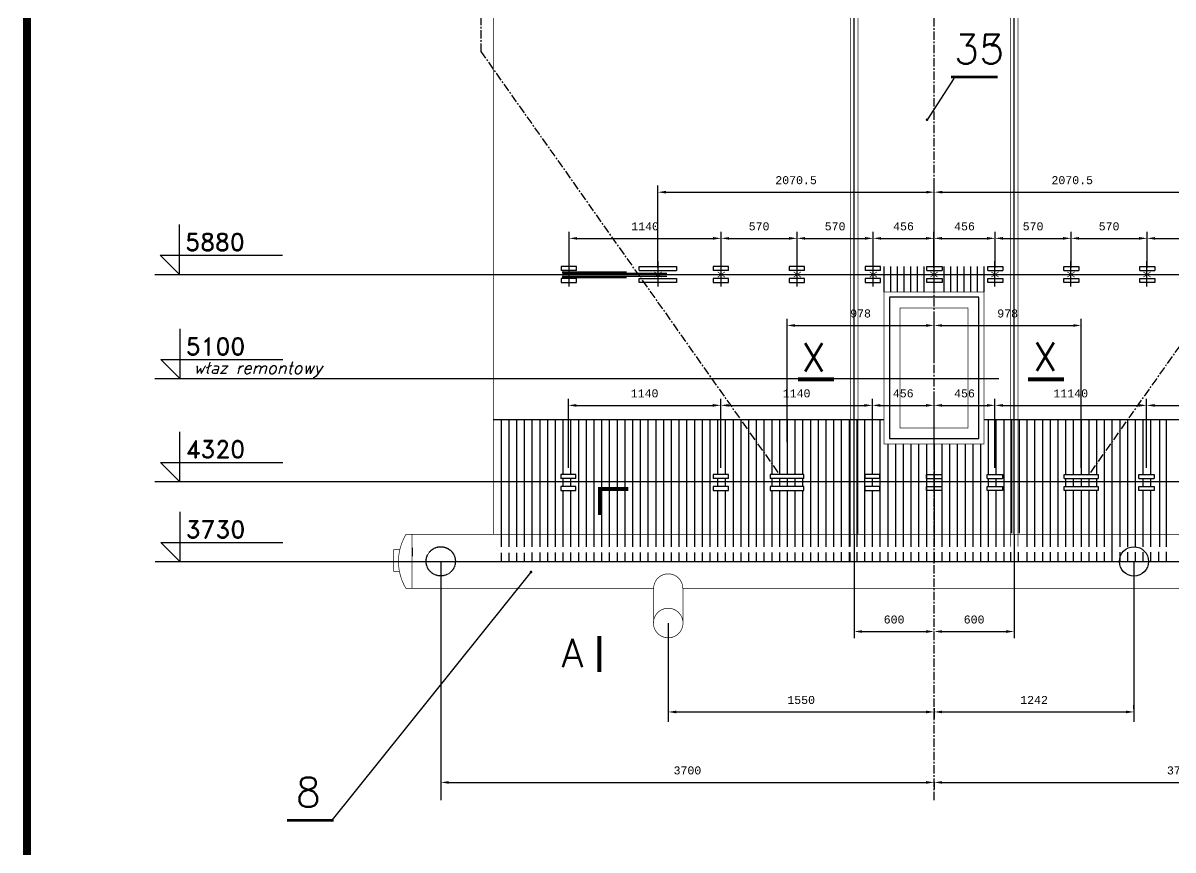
# Model space of a CAD drawing. Extents: x 13210 to 94108, y -7390 to 36310.
# Drawn here: x 13210 to 21835, y 1566 to 7765 of the extents above; entities that cross this region are included whole.
import ezdxf
from ezdxf.enums import TextEntityAlignment as Align

# ---------------------------------------------------------------- set-up
doc = ezdxf.new("R2010")
doc.units = 0
doc.header["$MEASUREMENT"] = 0
doc.header["$PDMODE"] = 3
for name, pattern in [('CENTERX2', [100, 62.5, -12.5, 12.5, -12.5]), ('DASHEDX2', [1.5, 1, -0.5]), ('H3', [2, 1.4, -0.6])]:
    doc.linetypes.add(name, pattern=pattern)
doc.layers.get('0').update_dxf_attribs({"linetype": 'CONTINUOUS'})
doc.layers.get('DEFPOINTS').update_dxf_attribs({"linetype": 'CONTINUOUS'})
for name, color, linetype in [('LINIE', 7, 'DASHEDX2'), ('NUMERY-ODN', 2, 'CONTINUOUS'), ('POZIOMY', 7, 'CONTINUOUS'), ('PRZEKROJE', 4, 'CONTINUOUS'), ('RAMKA', 7, 'CONTINUOUS'), ('ROZWINIECIE', 3, 'CONTINUOUS'), ('SZCZEGOLY', 2, 'CONTINUOUS'), ('WYMIAR1', 7, 'CONTINUOUS'), ('X-X', 1, 'CONTINUOUS'), ('ZARYS', 6, 'CENTERX2')]:
    doc.layers.add(name, color=color, linetype=linetype)
doc.styles.add('MONOTXT', font='monotxt')
doc.styles.add('ROMAND', font='romand')
doc.styles.add('ROMANS', font='romans')
doc.styles.get("Standard").update_dxf_attribs({"font": 'romans.shx'})
doc.dimstyles.new('KWA', dxfattribs={"dimscale": 20, "dimtxt": 3, "dimasz": 3, "dimexe": 2.5, "dimexo": 2.5, "dimgap": 1.5, "dimtad": 0, "dimtih": 1, "dimtoh": 1, "dimdsep": 46, "dimtxsty": 'Standard', "dimcen": -3, "dimdle": 1.25, "dimadec": 0, "dimazin": 0, "dimtfac": 0.75, "dimtofl": 0, "dimtmove": 2, "dimatfit": 3, "dimfxl": 0, "dimtvp": 1.5, "dimtolj": 1, "dimtzin": 12, "dimarcsym": 0})

# ---------------------------------------------------------------- blocks, each defined once
blk = doc.blocks.new('X')
at = {"linetype": 'Continuous', "const_width": 5}
for points in [[(27.5, 20), (-27.5, -20)], [(-27.5, 20), (27.5, -20)]]:
    blk.add_lwpolyline(points, dxfattribs=at)
blk = doc.blocks.new('PD')
at = {"layer": 'ROZWINIECIE'}
blk.add_line((0, 0), (0, -850), dxfattribs=at)
blk = doc.blocks.new('POZ')
for p, q in [((0, 186), (0, 0)), ((0, 0), (-71, 71)), ((-71, 71), (387, 71))]:
    blk.add_line(p, q)
at = {"style": 'ROMAND', "flags": 4}
blk.add_attdef('POZIOM', (23, 88), '', height=65, dxfattribs=at)
blk = doc.blocks.new('*D224')
at = {"color": 0, "linetype": 'ByBlock'}
for p, q in [((17305.625, 5929), (17305.625, 6201)), ((17365.625, 6151), (18385.625, 6151)), ((18445.625, 5929), (18445.625, 6201))]:
    blk.add_line(p, q, dxfattribs=at)
for points in [[(17365.625, 6161), (17365.625, 6141), (17305.625, 6151)], [(18385.625, 6161), (18385.625, 6141), (18445.625, 6151)]]:
    blk.add_solid(points, dxfattribs=at)
at = {"layer": 'DEFPOINTS', "color": 0, "linetype": 'ByBlock'}
for p in [(18445.625, 6151), (17305.625, 5879), (18445.625, 5879)]:
    blk.add_point(p, dxfattribs=at)
at = {"color": 0, "linetype": 'ByBlock', "style": 'MONOTXT'}
blk.add_text('1140', height=60, dxfattribs=at).set_placement((17875.625, 6241), align=Align.MIDDLE_CENTER)
blk = doc.blocks.new('*D223')
at = {"color": 0, "linetype": 'ByBlock'}
for p, q in [((18445.625, 5929), (18445.625, 6201)), ((18505.625, 6151), (18955.625, 6151)), ((19015.625, 5929), (19015.625, 6201))]:
    blk.add_line(p, q, dxfattribs=at)
for points in [[(18505.625, 6161), (18505.625, 6141), (18445.625, 6151)], [(18955.625, 6161), (18955.625, 6141), (19015.625, 6151)]]:
    blk.add_solid(points, dxfattribs=at)
at = {"layer": 'DEFPOINTS', "color": 0, "linetype": 'ByBlock'}
for p in [(19015.625, 6151), (18445.625, 5879), (19015.625, 5879)]:
    blk.add_point(p, dxfattribs=at)
at = {"color": 0, "linetype": 'ByBlock', "style": 'MONOTXT'}
blk.add_text('570', height=60, dxfattribs=at).set_placement((18730.625, 6241), align=Align.MIDDLE_CENTER)
blk = doc.blocks.new('*D222')
at = {"color": 0, "linetype": 'ByBlock'}
for p, q in [((19015.625, 5929), (19015.625, 6201)), ((19075.625, 6151), (19525.625, 6151)), ((19585.625, 5929), (19585.625, 6201))]:
    blk.add_line(p, q, dxfattribs=at)
for points in [[(19075.625, 6161), (19075.625, 6141), (19015.625, 6151)], [(19525.625, 6161), (19525.625, 6141), (19585.625, 6151)]]:
    blk.add_solid(points, dxfattribs=at)
at = {"layer": 'DEFPOINTS', "color": 0, "linetype": 'ByBlock'}
for p in [(19585.625, 6151), (19015.625, 5879), (19585.625, 5879)]:
    blk.add_point(p, dxfattribs=at)
at = {"color": 0, "linetype": 'ByBlock', "style": 'MONOTXT'}
blk.add_text('570', height=60, dxfattribs=at).set_placement((19300.625, 6241), align=Align.MIDDLE_CENTER)
blk = doc.blocks.new('*D221')
at = {"color": 0, "linetype": 'ByBlock'}
for p, q in [((19585.625, 5929), (19585.625, 6201)), ((19645.625, 6151), (19981.625, 6151)), ((20041.625, 5929), (20041.625, 6201))]:
    blk.add_line(p, q, dxfattribs=at)
for points in [[(19645.625, 6161), (19645.625, 6141), (19585.625, 6151)], [(19981.625, 6161), (19981.625, 6141), (20041.625, 6151)]]:
    blk.add_solid(points, dxfattribs=at)
at = {"layer": 'DEFPOINTS', "color": 0, "linetype": 'ByBlock'}
for p in [(20041.625, 6151), (19585.625, 5879), (20041.625, 5879)]:
    blk.add_point(p, dxfattribs=at)
at = {"color": 0, "linetype": 'ByBlock', "style": 'MONOTXT'}
blk.add_text('456', height=60, dxfattribs=at).set_placement((19813.625, 6241), align=Align.MIDDLE_CENTER)
blk = doc.blocks.new('*D220')
at = {"color": 0, "linetype": 'ByBlock'}
for p, q in [((20041.625, 5929), (20041.625, 6201)), ((20101.625, 6151), (20440.375, 6151)), ((20500.375, 5929), (20500.375, 6201))]:
    blk.add_line(p, q, dxfattribs=at)
for points in [[(20101.625, 6161), (20101.625, 6141), (20041.625, 6151)], [(20440.375, 6161), (20440.375, 6141), (20500.375, 6151)]]:
    blk.add_solid(points, dxfattribs=at)
at = {"layer": 'DEFPOINTS', "color": 0, "linetype": 'ByBlock'}
for p in [(20500.375, 6151), (20041.625, 5879), (20500.375, 5879)]:
    blk.add_point(p, dxfattribs=at)
at = {"color": 0, "linetype": 'ByBlock', "style": 'MONOTXT'}
blk.add_text('456', height=60, dxfattribs=at).set_placement((20271, 6241), align=Align.MIDDLE_CENTER)
blk = doc.blocks.new('*D219')
at = {"color": 0, "linetype": 'ByBlock'}
for p, q in [((20500.375, 5929), (20500.375, 6201)), ((20560.375, 6151), (21010.375, 6151)), ((21070.375, 5929), (21070.375, 6201))]:
    blk.add_line(p, q, dxfattribs=at)
for points in [[(20560.375, 6161), (20560.375, 6141), (20500.375, 6151)], [(21010.375, 6161), (21010.375, 6141), (21070.375, 6151)]]:
    blk.add_solid(points, dxfattribs=at)
at = {"layer": 'DEFPOINTS', "color": 0, "linetype": 'ByBlock'}
for p in [(21070.375, 6151), (20500.375, 5879), (21070.375, 5879)]:
    blk.add_point(p, dxfattribs=at)
at = {"color": 0, "linetype": 'ByBlock', "style": 'MONOTXT'}
blk.add_text('570', height=60, dxfattribs=at).set_placement((20785.375, 6241), align=Align.MIDDLE_CENTER)
blk = doc.blocks.new('*D218')
at = {"color": 0, "linetype": 'ByBlock'}
for p, q in [((21070.375, 5929), (21070.375, 6201)), ((21130.375, 6151), (21580.375, 6151)), ((21640.375, 5929), (21640.375, 6201))]:
    blk.add_line(p, q, dxfattribs=at)
for points in [[(21130.375, 6161), (21130.375, 6141), (21070.375, 6151)], [(21580.375, 6161), (21580.375, 6141), (21640.375, 6151)]]:
    blk.add_solid(points, dxfattribs=at)
at = {"layer": 'DEFPOINTS', "color": 0, "linetype": 'ByBlock'}
for p in [(21640.375, 6151), (21070.375, 5879), (21640.375, 5879)]:
    blk.add_point(p, dxfattribs=at)
at = {"color": 0, "linetype": 'ByBlock', "style": 'MONOTXT'}
blk.add_text('570', height=60, dxfattribs=at).set_placement((21355.375, 6241), align=Align.MIDDLE_CENTER)
blk = doc.blocks.new('*D217')
at = {"color": 0, "linetype": 'ByBlock'}
for p, q in [((21640.375, 5929), (21640.375, 6201)), ((21700.375, 6151), (22720.375, 6151)), ((22780.375, 5929), (22780.375, 6201))]:
    blk.add_line(p, q, dxfattribs=at)
for points in [[(21700.375, 6161), (21700.375, 6141), (21640.375, 6151)], [(22720.375, 6161), (22720.375, 6141), (22780.375, 6151)]]:
    blk.add_solid(points, dxfattribs=at)
at = {"layer": 'DEFPOINTS', "color": 0, "linetype": 'ByBlock'}
for p in [(22780.375, 6151), (21640.375, 5879), (22780.375, 5879)]:
    blk.add_point(p, dxfattribs=at)
at = {"color": 0, "linetype": 'ByBlock', "style": 'MONOTXT'}
blk.add_text('1140', height=60, dxfattribs=at).set_placement((22311, 6241), align=Align.MIDDLE_CENTER)
blk = doc.blocks.new('*D216')
at = {"color": 0, "linetype": 'ByBlock'}
for p, q in [((17971.125, 5929), (17971.125, 6547)), ((18031.125, 6497), (19984.375, 6497)), ((20044.375, 5929), (20044.375, 6547))]:
    blk.add_line(p, q, dxfattribs=at)
for points in [[(18031.125, 6507), (18031.125, 6487), (17971.125, 6497)], [(19984.375, 6507), (19984.375, 6487), (20044.375, 6497)]]:
    blk.add_solid(points, dxfattribs=at)
at = {"layer": 'DEFPOINTS', "color": 0, "linetype": 'ByBlock'}
for p in [(20044.375, 6497), (17971.125, 5879), (20044.375, 5879)]:
    blk.add_point(p, dxfattribs=at)
at = {"color": 0, "linetype": 'ByBlock', "style": 'MONOTXT'}
blk.add_text('2070.5', height=60, dxfattribs=at).set_placement((19007.75, 6587), align=Align.MIDDLE_CENTER)
blk = doc.blocks.new('*D215')
at = {"color": 0, "linetype": 'ByBlock'}
for p, q in [((20044.375, 5929), (20044.375, 6547)), ((20104.375, 6497), (22053.5, 6497)), ((22113.5, 5929), (22113.5, 6547))]:
    blk.add_line(p, q, dxfattribs=at)
for points in [[(20104.375, 6507), (20104.375, 6487), (20044.375, 6497)], [(22053.5, 6507), (22053.5, 6487), (22113.5, 6497)]]:
    blk.add_solid(points, dxfattribs=at)
at = {"layer": 'DEFPOINTS', "color": 0, "linetype": 'ByBlock'}
for p in [(22113.5, 6497), (20044.375, 5879), (22113.5, 5879)]:
    blk.add_point(p, dxfattribs=at)
at = {"color": 0, "linetype": 'ByBlock', "style": 'MONOTXT'}
blk.add_text('2070.5', height=60, dxfattribs=at).set_placement((21078.9375, 6587), align=Align.MIDDLE_CENTER)
blk = doc.blocks.new('*D214')
at = {"color": 0, "linetype": 'ByBlock'}
for p, q in [((17300, 4430), (17300, 4949)), ((18443.5, 4430), (18443.5, 4949)), ((17360, 4899), (18383.5, 4899))]:
    blk.add_line(p, q, dxfattribs=at)
for points in [[(17360, 4909), (17360, 4889), (17300, 4899)], [(18383.5, 4909), (18383.5, 4889), (18443.5, 4899)]]:
    blk.add_solid(points, dxfattribs=at)
at = {"layer": 'DEFPOINTS', "color": 0, "linetype": 'ByBlock'}
for p in [(18443.5, 4899), (17300, 4380), (18443.5, 4380)]:
    blk.add_point(p, dxfattribs=at)
at = {"color": 0, "linetype": 'ByBlock', "style": 'MONOTXT'}
blk.add_text('1140', height=60, dxfattribs=at).set_placement((17871.75, 4989), align=Align.MIDDLE_CENTER)
blk = doc.blocks.new('*D213')
at = {"color": 0, "linetype": 'ByBlock'}
for p, q in [((18443.5, 4430), (18443.5, 4949)), ((19580, 4430), (19580, 4949)), ((18503.5, 4899), (19520, 4899))]:
    blk.add_line(p, q, dxfattribs=at)
for points in [[(18503.5, 4909), (18503.5, 4889), (18443.5, 4899)], [(19520, 4909), (19520, 4889), (19580, 4899)]]:
    blk.add_solid(points, dxfattribs=at)
at = {"layer": 'DEFPOINTS', "color": 0, "linetype": 'ByBlock'}
for p in [(19580, 4899), (18443.5, 4380), (19580, 4380)]:
    blk.add_point(p, dxfattribs=at)
at = {"color": 0, "linetype": 'ByBlock', "style": 'MONOTXT'}
blk.add_text('1140', height=60, dxfattribs=at).set_placement((19011.75, 4989), align=Align.MIDDLE_CENTER)
blk = doc.blocks.new('*D212')
at = {"color": 0, "linetype": 'ByBlock'}
for p, q in [((19580, 4430), (19580, 4949)), ((20043, 4430), (20043, 4949)), ((19640, 4899), (19983, 4899))]:
    blk.add_line(p, q, dxfattribs=at)
for points in [[(19640, 4909), (19640, 4889), (19580, 4899)], [(19983, 4909), (19983, 4889), (20043, 4899)]]:
    blk.add_solid(points, dxfattribs=at)
at = {"layer": 'DEFPOINTS', "color": 0, "linetype": 'ByBlock'}
for p in [(20043, 4899), (19580, 4380), (20043, 4380)]:
    blk.add_point(p, dxfattribs=at)
at = {"color": 0, "linetype": 'ByBlock', "style": 'MONOTXT'}
blk.add_text('456', height=60, dxfattribs=at).set_placement((19811.5, 4989), align=Align.MIDDLE_CENTER)
blk = doc.blocks.new('*D211')
at = {"color": 0, "linetype": 'ByBlock'}
for p, q in [((20043, 4430), (20043, 4949)), ((20499, 4430), (20499, 4949)), ((20103, 4899), (20439, 4899))]:
    blk.add_line(p, q, dxfattribs=at)
for points in [[(20103, 4909), (20103, 4889), (20043, 4899)], [(20439, 4909), (20439, 4889), (20499, 4899)]]:
    blk.add_solid(points, dxfattribs=at)
at = {"layer": 'DEFPOINTS', "color": 0, "linetype": 'ByBlock'}
for p in [(20499, 4899), (20043, 4380), (20499, 4380)]:
    blk.add_point(p, dxfattribs=at)
at = {"color": 0, "linetype": 'ByBlock', "style": 'MONOTXT'}
blk.add_text('456', height=60, dxfattribs=at).set_placement((20271, 4989), align=Align.MIDDLE_CENTER)
blk = doc.blocks.new('*D210')
at = {"color": 0, "linetype": 'ByBlock'}
for p, q in [((20499, 4430), (20499, 4949)), ((21636.5, 4431), (21636.5, 4949)), ((20559, 4899), (21576.5, 4899))]:
    blk.add_line(p, q, dxfattribs=at)
for points in [[(20559, 4909), (20559, 4889), (20499, 4899)], [(21576.5, 4909), (21576.5, 4889), (21636.5, 4899)]]:
    blk.add_solid(points, dxfattribs=at)
at = {"layer": 'DEFPOINTS', "color": 0, "linetype": 'ByBlock'}
for p in [(21636.5, 4899), (20499, 4380), (21636.5, 4381)]:
    blk.add_point(p, dxfattribs=at)
at = {"color": 0, "linetype": 'ByBlock', "style": 'MONOTXT'}
blk.add_text('11140', height=60, dxfattribs=at).set_placement((21067.75, 4989), align=Align.MIDDLE_CENTER)
blk = doc.blocks.new('*D209')
at = {"color": 0, "linetype": 'ByBlock'}
for p, q in [((21636.5, 4431), (21636.5, 4949)), ((22786, 4430), (22786, 4949)), ((21696.5, 4899), (22726, 4899))]:
    blk.add_line(p, q, dxfattribs=at)
for points in [[(21696.5, 4909), (21696.5, 4889), (21636.5, 4899)], [(22726, 4909), (22726, 4889), (22786, 4899)]]:
    blk.add_solid(points, dxfattribs=at)
at = {"layer": 'DEFPOINTS', "color": 0, "linetype": 'ByBlock'}
for p in [(22786, 4899), (21636.5, 4381), (22786, 4380)]:
    blk.add_point(p, dxfattribs=at)
at = {"color": 0, "linetype": 'ByBlock', "style": 'MONOTXT'}
blk.add_text('1140', height=60, dxfattribs=at).set_placement((22211.25, 4989), align=Align.MIDDLE_CENTER)
blk = doc.blocks.new('*D208')
at = {"color": 0, "linetype": 'ByBlock'}
for p, q in [((20043, 5225), (20043, 5548)), ((21146, 4430), (21146, 5548)), ((20103, 5498), (21086, 5498))]:
    blk.add_line(p, q, dxfattribs=at)
for points in [[(20103, 5508), (20103, 5488), (20043, 5498)], [(21086, 5508), (21086, 5488), (21146, 5498)]]:
    blk.add_solid(points, dxfattribs=at)
at = {"layer": 'DEFPOINTS', "color": 0, "linetype": 'ByBlock'}
for p in [(21146, 5498), (20043, 5175), (21146, 4380)]:
    blk.add_point(p, dxfattribs=at)
at = {"color": 0, "linetype": 'ByBlock', "style": 'MONOTXT'}
blk.add_text('978', height=60, dxfattribs=at).set_placement((20594.5, 5588), align=Align.MIDDLE_CENTER)
blk = doc.blocks.new('*D207')
at = {"color": 0, "linetype": 'ByBlock'}
for p, q in [((18940, 4624), (18940, 5548)), ((20043, 5548), (20043, 5548)), ((19000, 5498), (19983, 5498))]:
    blk.add_line(p, q, dxfattribs=at)
for points in [[(19000, 5508), (19000, 5488), (18940, 5498)], [(19983, 5508), (19983, 5488), (20043, 5498)]]:
    blk.add_solid(points, dxfattribs=at)
at = {"layer": 'DEFPOINTS', "color": 0, "linetype": 'ByBlock'}
for p in [(20043, 5498), (20043, 5498), (18940, 4574)]:
    blk.add_point(p, dxfattribs=at)
at = {"color": 0, "linetype": 'ByBlock', "style": 'MONOTXT'}
blk.add_text('978', height=60, dxfattribs=at).set_placement((19491.5, 5588), align=Align.MIDDLE_CENTER)
blk = doc.blocks.new('*D206')
at = {"color": 0, "linetype": 'ByBlock'}
for p, q in [((16343, 2260), (16343, 2023)), ((16403, 2073), (19983, 2073)), ((20043, 2077), (20043, 2023))]:
    blk.add_line(p, q, dxfattribs=at)
for points in [[(16403, 2083), (16403, 2063), (16343, 2073)], [(19983, 2083), (19983, 2063), (20043, 2073)]]:
    blk.add_solid(points, dxfattribs=at)
at = {"layer": 'DEFPOINTS', "color": 0, "linetype": 'ByBlock'}
for p in [(16343, 2310), (20043, 2127), (20043, 2073)]:
    blk.add_point(p, dxfattribs=at)
at = {"color": 0, "linetype": 'ByBlock', "style": 'MONOTXT'}
blk.add_text('3700', height=60, dxfattribs=at).set_placement((18193, 2163), align=Align.MIDDLE_CENTER)
blk = doc.blocks.new('*D205')
at = {"color": 0, "linetype": 'ByBlock'}
for p, q in [((20043, 2077), (20043, 2023)), ((20103, 2073), (23683, 2073)), ((23743, 2057), (23743, 2123))]:
    blk.add_line(p, q, dxfattribs=at)
for points in [[(20103, 2083), (20103, 2063), (20043, 2073)], [(23683, 2083), (23683, 2063), (23743, 2073)]]:
    blk.add_solid(points, dxfattribs=at)
at = {"layer": 'DEFPOINTS', "color": 0, "linetype": 'ByBlock'}
for p in [(20043, 2127), (23743, 2073), (23743, 2007)]:
    blk.add_point(p, dxfattribs=at)
at = {"color": 0, "linetype": 'ByBlock', "style": 'MONOTXT'}
blk.add_text('3700', height=60, dxfattribs=at).set_placement((21893, 2163), align=Align.MIDDLE_CENTER)
blk = doc.blocks.new('*D204')
at = {"color": 0, "linetype": 'ByBlock'}
for p, q in [((18048.7, 2643), (18048.7, 2551)), ((18108.7, 2601), (19983, 2601)), ((20043, 2630), (20043, 2551))]:
    blk.add_line(p, q, dxfattribs=at)
for points in [[(18108.7, 2611), (18108.7, 2591), (18048.7, 2601)], [(19983, 2611), (19983, 2591), (20043, 2601)]]:
    blk.add_solid(points, dxfattribs=at)
at = {"layer": 'DEFPOINTS', "color": 0, "linetype": 'ByBlock'}
for p in [(18048.7, 2693), (20043, 2680), (20043, 2601)]:
    blk.add_point(p, dxfattribs=at)
at = {"color": 0, "linetype": 'ByBlock', "style": 'MONOTXT'}
blk.add_text('1550', height=60, dxfattribs=at).set_placement((19045.9, 2691), align=Align.MIDDLE_CENTER)
blk = doc.blocks.new('*D203')
at = {"color": 0, "linetype": 'ByBlock'}
for p, q in [((20043, 2630), (20043, 2551)), ((20103, 2601), (21482, 2601)), ((21542, 2624), (21542, 2651))]:
    blk.add_line(p, q, dxfattribs=at)
for points in [[(20103, 2611), (20103, 2591), (20043, 2601)], [(21482, 2611), (21482, 2591), (21542, 2601)]]:
    blk.add_solid(points, dxfattribs=at)
at = {"layer": 'DEFPOINTS', "color": 0, "linetype": 'ByBlock'}
for p in [(20043, 2680), (21542, 2601), (21542, 2574)]:
    blk.add_point(p, dxfattribs=at)
at = {"color": 0, "linetype": 'ByBlock', "style": 'MONOTXT'}
blk.add_text('1242', height=60, dxfattribs=at).set_placement((20792.5, 2691), align=Align.MIDDLE_CENTER)
blk = doc.blocks.new('*D202')
at = {"color": 0, "linetype": 'ByBlock'}
for p, q in [((19503, 3204), (19983, 3204)), ((20043, 3239), (20043, 3254)), ((19443, 3170), (19443, 3154))]:
    blk.add_line(p, q, dxfattribs=at)
for points in [[(19503, 3214), (19503, 3194), (19443, 3204)], [(19983, 3214), (19983, 3194), (20043, 3204)]]:
    blk.add_solid(points, dxfattribs=at)
at = {"layer": 'DEFPOINTS', "color": 0, "linetype": 'ByBlock'}
for p in [(19443, 3220), (20043, 3204), (20043, 3189)]:
    blk.add_point(p, dxfattribs=at)
at = {"color": 0, "linetype": 'ByBlock', "style": 'MONOTXT'}
blk.add_text('600', height=60, dxfattribs=at).set_placement((19743, 3294), align=Align.MIDDLE_CENTER)
blk = doc.blocks.new('*D201')
at = {"color": 0, "linetype": 'ByBlock'}
for p, q in [((20043, 3239), (20043, 3254)), ((20103, 3204), (20583, 3204)), ((20643, 3170), (20643, 3154))]:
    blk.add_line(p, q, dxfattribs=at)
for points in [[(20103, 3214), (20103, 3194), (20043, 3204)], [(20583, 3214), (20583, 3194), (20643, 3204)]]:
    blk.add_solid(points, dxfattribs=at)
at = {"layer": 'DEFPOINTS', "color": 0, "linetype": 'ByBlock'}
for p in [(20643, 3220), (20643, 3204), (20043, 3189)]:
    blk.add_point(p, dxfattribs=at)
at = {"color": 0, "linetype": 'ByBlock', "style": 'MONOTXT'}
blk.add_text('600', height=60, dxfattribs=at).set_placement((20343, 3294), align=Align.MIDDLE_CENTER)

msp = doc.modelspace()

# ---------------------------------------------------------------- linework, layer by layer
at = {"layer": 'LINIE', "linetype": 'DASHEDX2'}
for p, q in [((19443, 3933.2), (19443, 21093)), ((20643, 3933.2), (20643, 21093)), ((19708, 5710), (19708, 4650)), ((20378, 5710), (19708, 5710)), ((20378, 4650), (20378, 5710)), ((19708, 4650), (20378, 4650))]:
    msp.add_line(p, q, dxfattribs=at)
at = {"layer": 'LINIE', "linetype": 'CENTERX2'}
for p, q in [((20043, 1940), (20043, 9262.29355)), ((20043, 4290), (20043, 4350)), ((20043, 3839.55), (20043, 4260)), ((20043, 3730), (20043, 3798.28342))]:
    msp.add_line(p, q, dxfattribs=at)
at = {"layer": 'LINIE', "linetype": 'Continuous'}
for p, q in [((14198, 5879), (43960, 5879)), ((19668, 4790), (16737, 4790)), ((23349, 4790), (20418, 4790)), ((14198, 4328), (37603, 4328)), ((20043, 4350), (20043, 4290)), ((14200, 3730), (24233, 3730))]:
    msp.add_line(p, q, dxfattribs=at)
at = {"layer": 'NUMERY-ODN'}
for p, q in [((20190, 7350), (19990, 7040)), ((20190, 7350), (19990, 7040)), ((15520, 1780), (17020, 3650))]:
    msp.add_line(p, q, dxfattribs=at)
at = {"layer": 'NUMERY-ODN', "const_width": 20}
for points in [[(20170, 7360), (20520, 7360), (20500, 7360)], [(20170, 7360), (20520, 7360), (20500, 7360)], [(15540, 1790), (15190, 1790), (15210, 1790)]]:
    msp.add_lwpolyline(points, dxfattribs=at)
at = {"layer": 'NUMERY-ODN', "const_width": 10}
for points in [[(19985, 7040, 1), (19995, 7040, 1)], [(19985, 7040, 1), (19995, 7040, 1)], [(17015, 3650, 1), (17025, 3650, 1)]]:
    msp.add_lwpolyline(points, format="xyb", close=True, dxfattribs=at)
at = {"layer": 'POZIOMY'}
msp.add_line((14199, 5100), (20528, 5100), dxfattribs=at)
at = {"layer": 'PRZEKROJE', "linetype": 'Continuous'}
for p, q in [((17307, 5790), (17307, 5980)), ((17972.5, 5790), (17972.5, 5980)), ((18447, 5790), (18447, 5980)), ((19017, 5790), (19017, 5980)), ((19587, 5790), (19587, 5980)), ((20043, 5790), (20043, 5980)), ((20499, 5790), (20499, 5980)), ((21069, 5790), (21069, 5980)), ((21639, 5790), (21639, 5980))]:
    msp.add_line(p, q, dxfattribs=at)
at = {"layer": 'RAMKA', "linetype": 'Continuous', "const_width": 60}
msp.add_lwpolyline([(13240, 36280), (94070, 36280), (94070, -7360), (13240, -7360)], close=True, dxfattribs=at)
at = {"layer": 'ROZWINIECIE', "linetype": 'Continuous'}
for p, q in [((17360.5, 5940), (17246.5, 5940)), ((17246.5, 5940), (17246.5, 5910)), ((17360.5, 5910), (17246.5, 5910)), ((17360.5, 5910), (17360.5, 5940)), ((17832, 5940), (18112, 5940)), ((17832, 5910), (17832, 5940)), ((17832, 5910), (18112, 5910)), ((18112, 5940), (18112, 5910)), ((18386.5, 5940), (18386.5, 5910)), ((18500.5, 5940), (18386.5, 5940)), ((18500.5, 5910), (18386.5, 5910)), ((18500.5, 5910), (18500.5, 5940)), ((19070.5, 5940), (18956.5, 5940)), ((18956.5, 5940), (18956.5, 5910)), ((19070.5, 5910), (18956.5, 5910)), ((19070.5, 5910), (19070.5, 5940)), ((19526.5, 5940), (19526.5, 5910)), ((19640.5, 5940), (19526.5, 5940)), ((19640.5, 5910), (19526.5, 5910)), ((19640.5, 5910), (19640.5, 5940)), ((19668, 5750), (19668, 5940)), ((19718, 5750), (19718, 5940)), ((19768, 5750), (19768, 5940)), ((19818, 5750), (19818, 5940)), ((19868, 5750), (19868, 5940)), ((19918, 5750), (19918, 5940)), ((19968, 5750), (19968, 5940)), ((19989.5, 5910), (19989.5, 5940)), ((19989.5, 5940), (20103.5, 5940)), ((19989.5, 5910), (20103.5, 5910)), ((20103.5, 5940), (20103.5, 5910)), ((20118, 5750), (20118, 5940)), ((20168, 5750), (20168, 5940)), ((20218, 5750), (20218, 5940)), ((20268, 5750), (20268, 5940)), ((20318, 5750), (20318, 5940)), ((20368, 5750), (20368, 5940)), ((20418, 5750), (20418, 5940)), ((20445.5, 5910), (20445.5, 5940)), ((20445.5, 5940), (20559.5, 5940)), ((20445.5, 5910), (20559.5, 5910)), ((20559.5, 5940), (20559.5, 5910)), ((21015.5, 5940), (21129.5, 5940)), ((21015.5, 5910), (21015.5, 5940)), ((21015.5, 5910), (21129.5, 5910)), ((21129.5, 5940), (21129.5, 5910)), ((21585.5, 5910), (21585.5, 5940)), ((21585.5, 5940), (21699.5, 5940)), ((21585.5, 5910), (21699.5, 5910)), ((21699.5, 5940), (21699.5, 5910)), ((17246.5, 5850), (17246.5, 5820)), ((17360.5, 5850), (17246.5, 5850)), ((17246.5, 5820), (17360.5, 5820)), ((17360.5, 5820), (17360.5, 5850)), ((17832, 5850), (18112, 5850)), ((17832, 5820), (17832, 5850)), ((18112, 5820), (17832, 5820)), ((18112, 5850), (18112, 5820)), ((18500.5, 5850), (18386.5, 5850)), ((18386.5, 5850), (18386.5, 5820)), ((18386.5, 5820), (18500.5, 5820)), ((18500.5, 5820), (18500.5, 5850)), ((18956.5, 5850), (18956.5, 5820)), ((19070.5, 5850), (18956.5, 5850)), ((18956.5, 5820), (19070.5, 5820)), ((19070.5, 5820), (19070.5, 5850)), ((19640.5, 5850), (19526.5, 5850)), ((19526.5, 5850), (19526.5, 5820)), ((19526.5, 5820), (19640.5, 5820)), ((19640.5, 5820), (19640.5, 5850)), ((19989.5, 5820), (19989.5, 5850)), ((19989.5, 5850), (20103.5, 5850)), ((20103.5, 5820), (19989.5, 5820)), ((20103.5, 5850), (20103.5, 5820)), ((20445.5, 5820), (20445.5, 5850)), ((20445.5, 5850), (20559.5, 5850)), ((20559.5, 5820), (20445.5, 5820)), ((20559.5, 5850), (20559.5, 5820)), ((21015.5, 5850), (21129.5, 5850)), ((21015.5, 5820), (21015.5, 5850)), ((21129.5, 5820), (21015.5, 5820)), ((21129.5, 5850), (21129.5, 5820)), ((21585.5, 5820), (21585.5, 5850)), ((21585.5, 5850), (21699.5, 5850)), ((21699.5, 5820), (21585.5, 5820)), ((21699.5, 5850), (21699.5, 5820)), ((17243, 4380), (17243, 4350)), ((17357, 4380), (17243, 4380)), ((17357, 4350), (17243, 4350)), ((17357, 4350), (17357, 4380)), ((18500.5, 4380), (18386.5, 4380)), ((18386.5, 4380), (18386.5, 4350)), ((18500.5, 4350), (18386.5, 4350)), ((18500.5, 4350), (18500.5, 4380)), ((18813, 4380), (18813, 4350)), ((19067, 4380), (18813, 4380)), ((19067, 4350), (18813, 4350)), ((19067, 4350), (19067, 4380)), ((19637, 4380), (19523, 4380)), ((19523, 4380), (19523, 4350)), ((19637, 4350), (19523, 4350)), ((19637, 4350), (19637, 4380)), ((19986, 4380), (20100, 4380)), ((19986, 4350), (19986, 4380)), ((19986, 4350), (20100, 4350)), ((20100, 4380), (20100, 4350)), ((20442, 4380), (20556, 4380)), ((20442, 4350), (20442, 4380)), ((20442, 4350), (20556, 4350)), ((20556, 4380), (20556, 4350)), ((21019, 4350), (21019, 4380)), ((21019, 4380), (21273, 4380)), ((21019, 4350), (21273, 4350)), ((21273, 4380), (21273, 4350)), ((21579.5, 4381), (21693.5, 4381)), ((21579.5, 4351), (21579.5, 4381)), ((21579.5, 4351), (21693.5, 4351)), ((21693.5, 4381), (21693.5, 4351)), ((17357, 4290), (17243, 4290)), ((17243, 4290), (17243, 4260)), ((17243, 4260), (17357, 4260)), ((17357, 4260), (17357, 4290)), ((18500.5, 4290), (18386.5, 4290)), ((18386.5, 4290), (18386.5, 4260)), ((18386.5, 4260), (18500.5, 4260)), ((18500.5, 4260), (18500.5, 4290)), ((19067, 4290), (18813, 4290)), ((18813, 4290), (18813, 4260)), ((18813, 4260), (19067, 4260)), ((19067, 4260), (19067, 4290)), ((19523, 4290), (19523, 4260)), ((19637, 4290), (19523, 4290)), ((19523, 4260), (19637, 4260)), ((19637, 4260), (19637, 4290)), ((19986, 4290), (20100, 4290)), ((19986, 4260), (19986, 4290)), ((20100, 4260), (19986, 4260)), ((20100, 4290), (20100, 4260)), ((20442, 4290), (20556, 4290)), ((20442, 4260), (20442, 4290)), ((20556, 4260), (20442, 4260)), ((20556, 4290), (20556, 4260)), ((21019, 4260), (21019, 4290)), ((21019, 4290), (21273, 4290)), ((21273, 4260), (21019, 4260)), ((21273, 4290), (21273, 4260)), ((21579.5, 4291), (21693.5, 4291)), ((21579.5, 4261), (21579.5, 4291)), ((21693.5, 4261), (21579.5, 4261)), ((21693.5, 4291), (21693.5, 4261)), ((16127.9, 3831.1), (16127.9, 3769.90934))]:
    msp.add_line(p, q, dxfattribs=at)
at = {"layer": 'ROZWINIECIE', "linetype": 'H3'}
for p, q in [((17262, 5901), (17737, 5901)), ((17262, 5890), (18039, 5890)), ((17262, 5868), (18039, 5868)), ((17262, 5857), (17737, 5857))]:
    msp.add_line(p, q, dxfattribs=at)
at = {"layer": 'ROZWINIECIE'}
for p, q in [((16795, 4790), (16795, 3839.55)), ((16853, 4790), (16853, 3839.55)), ((16911, 4790), (16911, 3839.55)), ((16969, 4790), (16969, 3839.55)), ((17027, 4790), (17027, 3839.55)), ((17085, 4790), (17085, 3839.55)), ((17143, 4790), (17143, 3839.55)), ((17201, 4790), (17201, 3839.55)), ((17259, 4790), (17259, 4380)), ((17317, 4790), (17317, 4380)), ((17375, 4790), (17375, 3839.55)), ((17433, 4790), (17433, 3839.55)), ((17491, 4790), (17491, 3839.55)), ((17549, 4790), (17549, 3839.55)), ((17607, 4790), (17607, 3839.55)), ((17665, 4790), (17665, 3839.55)), ((17723, 4790), (17723, 3839.55)), ((17781, 4790), (17781, 3839.55)), ((17839, 4790), (17839, 3839.55)), ((17897, 4790), (17897, 3839.55)), ((17955, 4790), (17955, 3839.55)), ((18013, 4790), (18013, 3839.55)), ((18071, 4790), (18071, 3839.55)), ((18129, 4790), (18129, 3839.55)), ((18187, 4790), (18187, 3839.55)), ((18245, 4790), (18245, 3839.55)), ((18303, 4790), (18303, 3839.55)), ((18361, 4790), (18361, 3839.55)), ((18419, 4790), (18419, 4380)), ((18477, 4790), (18477, 4380)), ((18535, 4790), (18535, 3839.55)), ((18593, 4790), (18593, 3839.55)), ((18651, 4790), (18651, 3839.55)), ((18709, 4790), (18709, 3839.55)), ((18767, 4790), (18767, 3839.55)), ((18825, 4790), (18825, 4380)), ((18883, 4790), (18883, 4380)), ((18941, 4790), (18941, 4380)), ((18999, 4790), (18999, 4380)), ((19057, 4790), (19057, 4380)), ((19115, 4790), (19115, 3839.55)), ((19173, 4790), (19173, 3839.55)), ((19231, 4790), (19231, 3839.55)), ((19289, 4790), (19289, 3839.55)), ((19347, 4790), (19347, 3839.55)), ((19405, 4790), (19405, 3839.55)), ((19463, 4790), (19463, 3839.55)), ((19521, 4790), (19521, 3839.55)), ((19579, 4790), (19579, 4380)), ((19637, 4790), (19637, 3839.55)), ((20449, 4790), (20449, 4380)), ((20507, 4790), (20507, 4380)), ((20565, 4790), (20565, 3839.55)), ((20739, 4790), (20739, 3839.55)), ((20797, 4790), (20797, 3839.55)), ((20855, 4790), (20855, 3839.55)), ((20913, 4790), (20913, 3839.55)), ((20971, 4790), (20971, 3839.55)), ((21029, 4790), (21029, 4380)), ((21087, 4790), (21087, 4380)), ((21145, 4790), (21145, 4380)), ((21203, 4790), (21203, 4380)), ((21261, 4790), (21261, 4380)), ((21319, 4790), (21319, 3839.55)), ((21377, 4790), (21377, 3730)), ((21435, 4790), (21435, 3839.55)), ((21493, 4790), (21493, 3839.55)), ((21551, 4790), (21551, 3839.55)), ((21609, 4790), (21609, 4381)), ((21667, 4790), (21667, 4381)), ((21733, 4790), (21733, 3839.55)), ((21783, 4790), (21783, 3839.55)), ((19695, 4610), (19695, 3839.55)), ((19753, 4610), (19753, 3839.55)), ((19811, 4610), (19811, 3839.55)), ((19869, 4610), (19869, 3839.55)), ((19927, 4610), (19927, 3839.55)), ((19985, 4610), (19985, 3839.55)), ((20043, 4610), (20043, 3839.55)), ((20101, 4610), (20101, 3839.55)), ((20159, 4610), (20159, 3839.55)), ((20217, 4610), (20217, 3839.55)), ((20275, 4610), (20275, 3839.55)), ((20333, 4610), (20333, 3839.55)), ((20391, 4610), (20391, 3839.55)), ((17259, 4350), (17259, 4290)), ((17317, 4350), (17317, 4290)), ((18419, 4350), (18419, 4290)), ((18477, 4350), (18477, 4290)), ((18825, 4350), (18825, 4290)), ((18883, 4350), (18883, 4290)), ((18941, 4350), (18941, 4290)), ((18999, 4350), (18999, 4290)), ((19057, 4350), (19057, 4290)), ((19579, 4350), (19579, 4290)), ((20449, 4350), (20449, 4290)), ((20507, 4350), (20507, 4290)), ((21029, 4350), (21029, 4290)), ((21087, 4350), (21087, 4290)), ((21145, 4350), (21145, 4290)), ((21203, 4350), (21203, 4290)), ((21261, 4350), (21261, 4290)), ((21609, 4351), (21609, 4291)), ((21667, 4351), (21667, 4291)), ((17259, 4260), (17259, 3839.55)), ((17317, 4260), (17317, 3839.55)), ((18419, 4260), (18419, 3839.55)), ((18477, 4260), (18477, 3839.55)), ((18825, 4260), (18825, 3839.55)), ((18883, 4260), (18883, 3839.55)), ((18941, 4260), (18941, 3839.55)), ((18999, 4260), (18999, 3839.55)), ((19057, 4260), (19057, 3839.55)), ((19579, 4260), (19579, 3839.55)), ((20449, 4260), (20449, 3839.55)), ((20507, 4260), (20507, 3839.55)), ((21029, 4260), (21029, 3839.55)), ((21087, 4260), (21087, 3839.55)), ((21145, 4260), (21145, 3839.55)), ((21203, 4260), (21203, 3839.55)), ((21261, 4260), (21261, 3839.55)), ((21609, 4261), (21609, 3839.55)), ((21667, 4261), (21667, 3839.55)), ((16853, 3794.88336), (16853, 3730)), ((16911, 3794.94518), (16911, 3730)), ((16969, 3795.007), (16969, 3730)), ((17027, 3795.06882), (17027, 3730)), ((17085, 3795.13064), (17085, 3730)), ((17143, 3795.19246), (17143, 3730)), ((17201, 3795.25428), (17201, 3730)), ((17259, 3795.3161), (17259, 3730)), ((17317, 3795.37791), (17317, 3730)), ((17375, 3795.43973), (17375, 3730)), ((17433, 3795.50155), (17433, 3730)), ((17491, 3795.56337), (17491, 3730)), ((17549, 3795.62519), (17549, 3730)), ((17607, 3795.68701), (17607, 3730)), ((17665, 3795.74883), (17665, 3730)), ((17723, 3795.81065), (17723, 3730)), ((17781, 3795.87247), (17781, 3730)), ((17839, 3795.93429), (17839, 3730)), ((17897, 3795.99611), (17897, 3730)), ((17955, 3796.05793), (17955, 3730)), ((18013, 3796.11974), (18013, 3730)), ((18071, 3796.18156), (18071, 3730)), ((18129, 3796.24338), (18129, 3730)), ((18187, 3796.3052), (18187, 3730)), ((18245, 3796.36702), (18245, 3730)), ((18303, 3796.42884), (18303, 3730)), ((18361, 3796.49066), (18361, 3730)), ((18419, 3796.55248), (18419, 3730)), ((18477, 3796.6143), (18477, 3730)), ((18535, 3796.67612), (18535, 3730)), ((18593, 3796.73794), (18593, 3730)), ((18651, 3796.79976), (18651, 3730)), ((18709, 3796.86157), (18709, 3730)), ((18767, 3796.92339), (18767, 3730)), ((18825, 3796.98521), (18825, 3730)), ((18883, 3797.04703), (18883, 3730)), ((18941, 3797.10885), (18941, 3730)), ((18999, 3797.17067), (18999, 3730)), ((19057, 3797.23249), (19057, 3730)), ((19115, 3797.29431), (19115, 3730)), ((19173, 3797.35613), (19173, 3730)), ((19231, 3797.41795), (19231, 3730)), ((19289, 3797.47977), (19289, 3730)), ((19347, 3797.54159), (19347, 3730)), ((19405, 3797.6034), (19405, 3730)), ((19463, 3797.66522), (19463, 3730)), ((19521, 3797.72704), (19521, 3730)), ((19579, 3797.78886), (19579, 3730)), ((19637, 3797.85068), (19637, 3730)), ((19695, 3797.9125), (19695, 3730)), ((19753, 3797.97432), (19753, 3730)), ((19811, 3798.03614), (19811, 3730)), ((19869, 3798.09796), (19869, 3730)), ((19927, 3798.15978), (19927, 3730)), ((19985, 3798.2216), (19985, 3730)), ((20043, 3798.28342), (20043, 3730)), ((20101, 3798.34524), (20101, 3730)), ((20159, 3798.40705), (20159, 3730)), ((20217, 3798.46887), (20217, 3730)), ((20275, 3798.53069), (20275, 3730)), ((20333, 3798.59251), (20333, 3730)), ((20391, 3798.65433), (20391, 3730)), ((20449, 3798.71615), (20449, 3730)), ((20507, 3798.77797), (20507, 3730)), ((20565, 3798.83979), (20565, 3730)), ((20616.57915, 3799.02525), (20616.57915, 3730)), ((20674.57915, 3799.08707), (20674.57915, 3730)), ((20739, 3799.02525), (20739, 3730)), ((20797, 3799.08707), (20797, 3730)), ((20855, 3799.14888), (20855, 3730)), ((20913, 3799.2107), (20913, 3730)), ((20971, 3799.27252), (20971, 3730)), ((21029, 3799.33434), (21029, 3730)), ((21087, 3799.39616), (21087, 3730)), ((21145, 3799.45798), (21145, 3730)), ((21203, 3799.5198), (21203, 3730)), ((21261, 3799.58162), (21261, 3730)), ((21319, 3799.64344), (21319, 3730)), ((21435, 3799.76708), (21435, 3730)), ((21493, 3799.8289), (21493, 3730)), ((21551, 3799.89071), (21551, 3730)), ((21609, 3799.95253), (21609, 3730)), ((21667, 3800.01435), (21667, 3730)), ((21725, 3800.07617), (21725, 3730)), ((21783, 3800.13799), (21783, 3730)), ((16795, 3794.82154), (16795, 3730))]:
    msp.add_line(p, q, dxfattribs=at)
at = {"layer": 'ROZWINIECIE', "const_width": 5}
for points in [[(19414.5, 3839.55), (19414.5, 13543)], [(19471.5, 3933.2), (19471.5, 13543)], [(20614.5, 3840), (20614.5, 13543)], [(20671.5, 3840), (20671.5, 13543)], [(16737, 3930), (16737, 8100)], [(19414.5, 3730), (19414.5, 3797.61353)]]:
    msp.add_lwpolyline(points, dxfattribs=at)
at = {"layer": 'ROZWINIECIE', "linetype": 'Continuous', "const_width": 5}
for points in [[(19668, 5750), (19668, 4610), (20418, 4610), (20418, 5750)], [(19788, 5630), (19788, 4730), (20298, 4730), (20298, 5630)]]:
    msp.add_lwpolyline(points, close=True, dxfattribs=at)
for points in [[(16127.9, 3526.8), (16082.39229, 3526.8, -0.2808331526), (16083, 3933.2), (16127.9, 3933.2)], [(18158.55, 3526.8, 1), (17939.45, 3526.8, 1)], [(17940.52667, 3526.8), (16127.9, 3526.8, -0.2808331526)], [(23958.1, 3526.8), (18158.13863, 3526.8, -0.2808331526)]]:
    msp.add_lwpolyline(points, format="xyb", dxfattribs=at)
for points in [[(16127.9, 3525.8), (16127.9, 3729), (16127.9, 3933.2)], [(16127.9, 3933.2), (23958.1, 3933.2)], [(16035.53597, 3816.87689), (15991, 3816.87689), (15991, 3655), (16033, 3655)], [(17939.45, 3269.5), (17939.45, 3528.3954)], [(18158.55, 3269.5), (18158.55, 3526.02039)]]:
    msp.add_lwpolyline(points, dxfattribs=at)
msp.add_lwpolyline([(17937.94121, 3267.63393, 1), (18159.54121, 3267.63393, 1)], format="xyb", close=True, dxfattribs=at)
at = {"layer": 'ROZWINIECIE', "linetype": 'DASHEDX2'}
msp.add_circle((16343, 3730), 109.55, dxfattribs=at)
at = {"layer": 'ROZWINIECIE', "linetype": 'Continuous'}
msp.add_circle((21542, 3729.5), 109.55, dxfattribs=at)
at = {"layer": 'ROZWINIECIE'}
for centre in [(17261.89012, 5895.34985), (17261.89012, 5862.34985)]:
    msp.add_arc(centre, 5.65121, 88.885870422, 271.176649366, dxfattribs=at)
at = {"layer": 'WYMIAR1', "linetype": 'H3'}
msp.add_line((17380, 5890), (17592, 5890), dxfattribs=at)
at = {"layer": 'WYMIAR1'}
for p, q in [((19443, 3933.2), (19443, 3158)), ((20643, 3933.2), (20643, 3158)), ((16343, 3730), (16343, 1940)), ((21542, 3729.5), (21542, 2528)), ((18048.74121, 3267.63393), (18048.74121, 2528))]:
    msp.add_line(p, q, dxfattribs=at)
at = {"layer": 'WYMIAR1', "const_width": 30}
msp.add_lwpolyline([(14236, 6670), (14236, 6670)], dxfattribs=at)
at = {"layer": 'X-X', "const_width": 30}
for points in [[(19292, 5095), (19021, 5095)], [(21017, 5095), (20746, 5095)], [(17537, 4078), (17537, 4272), (17749, 4272)], [(17532, 3171), (17532, 2900)]]:
    msp.add_lwpolyline(points, dxfattribs=at)
at = {"layer": 'ZARYS'}
for p, q in [((16643, 9312.01563), (16643, 7552)), ((16643, 7552), (18883, 4380)), ((23443, 7552), (21203, 4380))]:
    msp.add_line(p, q, dxfattribs=at)

# ---------------------------------------------------------------- block references
at = {"layer": 'LINIE', "linetype": 'Continuous'}
for p in [(20623, 4790), (20681, 4790)]:
    msp.add_blockref('PD', p, dxfattribs=at)
at = {"layer": 'POZIOMY', "xscale": 2, "yscale": 2, "zscale": 2}
for p, values in [((14381, 5882), {'POZIOM': '5880'}), ((14385, 5100), {'POZIOM': '5100'}), ((14384, 4329), {'POZIOM': '4320'}), ((14385, 3728), {'POZIOM': '3730'})]:
    msp.add_blockref('POZ', p, dxfattribs=at).add_auto_attribs(values)
at = {"layer": 'SZCZEGOLY', "linetype": 'Continuous', "xscale": -1}
for p in [(17972.5, 5880), (20499, 5880), (21069, 5880), (21639, 5880)]:
    msp.add_blockref('X', p, dxfattribs=at)
at = {"layer": 'SZCZEGOLY', "linetype": 'Continuous'}
for p in [(18447, 5880), (19017, 5880), (19587, 5880), (20043, 5880)]:
    msp.add_blockref('X', p, dxfattribs=at)

# ---------------------------------------------------------------- texts
at = {"layer": 'NUMERY-ODN', "style": 'ROMANS'}
for s, p in [('35', (20380, 7460)), ('33', (20380, 7460)), ('8', (15350, 1890))]:
    msp.add_text(s, height=220, dxfattribs=at).set_placement(p, align=Align.CENTER)
at = {"layer": 'POZIOMY', "style": 'ROMANS', "oblique": 15}
msp.add_text('właz remontowy', height=90, dxfattribs=at).set_placement((14489, 5135))
at = {"layer": 'X-X', "style": 'ROMANS'}
for s, p in [('X', (19049, 5153)), ('X', (20787, 5159)), ('A', (17249, 2936))]:
    msp.add_text(s, height=212, dxfattribs=at).set_placement(p)

# ---------------------------------------------------------------- dimensions: what is measured, and where the dimension line sits
at = {"layer": 'WYMIAR1'}
for base, p1, p2, text, picture, middle in [((20044.375, 6497), (17971.125, 5879), (20044.375, 5879), '2070.5', '*D216', (19007.75, 6587)), ((22113.5, 6497), (20044.375, 5879), (22113.5, 5879), '2070.5', '*D215', (21078.9375, 6587)), ((20041.625, 6151), (19585.625, 5879), (20041.625, 5879), '456', '*D221', (19813.625, 6241)), ((20500.375, 6151), (20041.625, 5879), (20500.375, 5879), '456', '*D220', (20271, 6241)), ((20043, 5498), (18940, 4574), (20043, 5498), '978', '*D207', (19491.5, 5588)), ((21146, 5498), (20043, 5175), (21146, 4380), '978', '*D208', (20594.5, 5588)), ((18443.5, 4899), (17300, 4380), (18443.5, 4380), '1140', '*D214', (17871.75, 4989)), ((19580, 4899), (18443.5, 4380), (19580, 4380), '1140', '*D213', (19011.75, 4989)), ((20043, 4899), (19580, 4380), (20043, 4380), '456', '*D212', (19811.5, 4989)), ((20499, 4899), (20043, 4380), (20499, 4380), '456', '*D211', (20271, 4989)), ((21636.5, 4899), (20499, 4380), (21636.5, 4381), '11140', '*D210', (21067.75, 4989)), ((22786, 4899), (21636.5, 4381), (22786, 4380), '1140', '*D209', (22211.25, 4989)), ((20043, 2601), (18048.74121, 2693), (20043, 2680), '1550', '*D204', (19045.87061, 2691)), ((21542, 2601), (20043, 2680), (21542, 2574), '1242', '*D203', (20792.5, 2691))]:
    dim = msp.add_linear_dim(base=base, p1=p1, p2=p2, text=text, dimstyle='KWA', dxfattribs=at)
    dim.commit()
    dim.dimension.update_dxf_attribs({"geometry": picture, "text_midpoint": middle})
for base, p1, p2, picture, middle in [((18445.625, 6151), (17305.625, 5879), (18445.625, 5879), '*D224', (17875.625, 6241)), ((19015.625, 6151), (18445.625, 5879), (19015.625, 5879), '*D223', (18730.625, 6241)), ((19585.625, 6151), (19015.625, 5879), (19585.625, 5879), '*D222', (19300.625, 6241)), ((21070.375, 6151), (20500.375, 5879), (21070.375, 5879), '*D219', (20785.375, 6241)), ((21640.375, 6151), (21070.375, 5879), (21640.375, 5879), '*D218', (21355.375, 6241)), ((20043, 3204), (19443, 3220), (20043, 3189), '*D202', (19743, 3294)), ((20643, 3204), (20043, 3189), (20643, 3220), '*D201', (20343, 3294)), ((20043, 2073), (16343, 2310), (20043, 2127), '*D206', (18193, 2163)), ((23743, 2073), (20043, 2127), (23743, 2007), '*D205', (21893, 2163))]:
    dim = msp.add_linear_dim(base=base, p1=p1, p2=p2, dimstyle='KWA', dxfattribs=at)
    dim.commit()
    dim.dimension.update_dxf_attribs({"geometry": picture, "text_midpoint": middle})
dim = msp.add_linear_dim(base=(22780.375, 6151), p1=(21640.375, 5879), p2=(22780.375, 5879), text='1140', dimstyle='KWA', dxfattribs=at)
dim.commit()
dim.dimension.update_dxf_attribs({"geometry": '*D217', "text_midpoint": (22311, 6241), "dimtype": 128})

doc.saveas('drawing.dxf')
